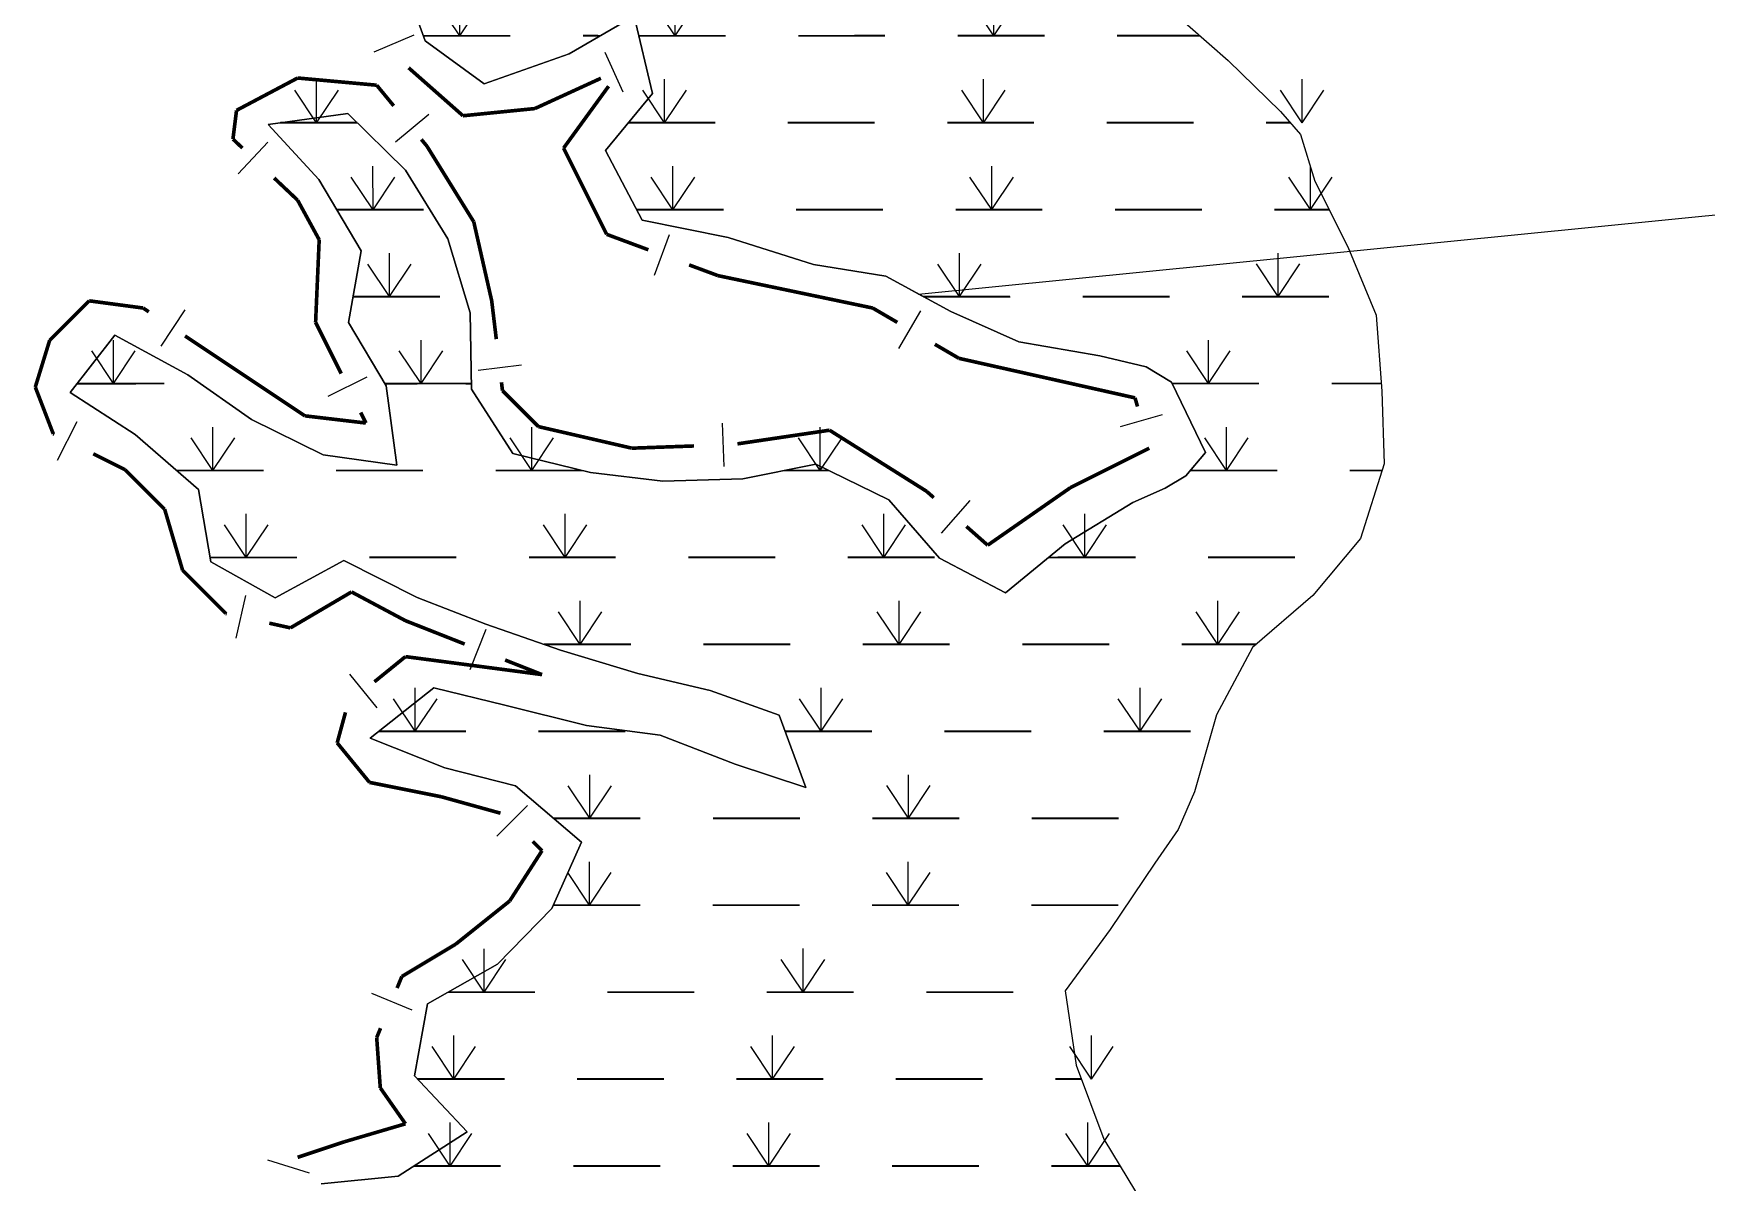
# Model space of a CAD drawing. Extents: x 209193 to 212081, y 4877574 to 4880493.
# Drawn here: x 209808.5 to 209924, y 4879140.4 to 4879219.7 of the extents above; entities that cross this region are included whole.
import ezdxf

# ---------------------------------------------------------------- set-up
doc = ezdxf.new("R2010")
doc.units = 0
doc.header["$LTSCALE"] = 1.5
doc.header["$MEASUREMENT"] = 0
for name, color, linetype in [('CD_MALHA_LOTES', 7, 'CONTINUOUS'), ('HD-ALAGADO-BREJO', 170, 'CONTINUOUS'), ('HD-CURSO-PERENE', 170, 'CONTINUOUS'), ('LM-LIM-SETORES-BAIRROS', 250, 'CONTINUOUS'), ('RU-QUADRA', 210, 'CONTINUOUS')]:
    doc.layers.add(name, color=color, linetype=linetype)

# ---------------------------------------------------------------- blocks, each defined once
blk = doc.blocks.new('*X5')
at = {"layer": 'HD-ALAGADO-BREJO'}
for points in [[(209837.947165, 4879219.51881), (209837.94678, 4879222.51881)], [(209852.807572, 4879219.518819), (209852.807354, 4879222.518819)], [(209874.807572, 4879219.520415), (209874.807354, 4879222.520415)], [(209837.947165, 4879219.51881), (209836.446876, 4879221.768617)], [(209837.947165, 4879219.51881), (209839.446876, 4879221.769002)], [(209852.807572, 4879219.518819), (209851.307409, 4879221.76871)], [(209852.807572, 4879219.518819), (209854.307409, 4879221.768928)], [(209874.807572, 4879219.520415), (209873.307409, 4879221.770306)], [(209874.807572, 4879219.520415), (209876.307409, 4879221.770524)], [(209828.076245, 4879213.518843), (209826.575808, 4879215.768551)], [(209828.076245, 4879213.518843), (209828.075662, 4879216.518843)], [(209828.076245, 4879213.518843), (209829.575808, 4879215.769135)], [(209852.087986, 4879213.518765), (209850.587836, 4879215.768664)], [(209852.087986, 4879213.518765), (209852.087786, 4879216.518765)], [(209852.087986, 4879213.518765), (209853.587836, 4879215.768865)], [(209874.087986, 4879213.520237), (209872.587836, 4879215.770136)], [(209874.087986, 4879213.520237), (209874.087786, 4879216.520237)], [(209874.087986, 4879213.520237), (209875.587836, 4879215.770337)], [(209896.087986, 4879213.521709), (209894.587836, 4879215.771609)], [(209896.087986, 4879213.521709), (209896.087785, 4879216.521709)], [(209896.087986, 4879213.521709), (209897.587836, 4879215.771809)], [(209831.964527, 4879207.518805), (209830.464129, 4879209.76854)], [(209831.964527, 4879207.518805), (209831.963997, 4879210.518805)], [(209831.964527, 4879207.518805), (209833.464129, 4879209.76907)], [(209852.662391, 4879207.518734), (209851.162243, 4879209.768635)], [(209852.662391, 4879207.518734), (209852.662194, 4879210.518734)], [(209852.662391, 4879207.518734), (209854.162243, 4879209.768832)], [(209874.662391, 4879207.520174), (209873.162243, 4879209.770076)], [(209874.662391, 4879207.520174), (209874.662194, 4879210.520174)], [(209874.662391, 4879207.520174), (209876.162243, 4879209.770272)], [(209896.662391, 4879207.521614), (209895.162243, 4879209.771516)], [(209896.662391, 4879207.521614), (209896.662194, 4879210.521614)], [(209896.662391, 4879207.521614), (209898.162243, 4879209.771712)], [(209833.097813, 4879201.518744), (209833.097329, 4879204.518744)], [(209872.434344, 4879201.518938), (209872.4341, 4879204.518938)], [(209894.434344, 4879201.520727), (209894.4341, 4879204.520727)], [(209833.097813, 4879201.518744), (209831.59745, 4879203.768503)], [(209833.097813, 4879201.518744), (209834.59745, 4879203.768986)], [(209872.434344, 4879201.518938), (209870.934161, 4879203.768816)], [(209872.434344, 4879201.518938), (209873.934161, 4879203.76906)], [(209894.434344, 4879201.520727), (209892.934161, 4879203.770605)], [(209894.434344, 4879201.520727), (209895.934161, 4879203.770849)], [(209814.055891, 4879195.518502), (209814.05543, 4879198.518502)], [(209835.27788, 4879195.518788), (209835.277331, 4879198.518788)], [(209889.615076, 4879195.519169), (209889.614722, 4879198.519169)], [(209814.055891, 4879195.518502), (209812.555545, 4879197.768272)], [(209814.055891, 4879195.518502), (209815.555545, 4879197.768733)], [(209835.27788, 4879195.518788), (209833.777468, 4879197.768513)], [(209835.27788, 4879195.518788), (209836.777468, 4879197.769062)], [(209889.615076, 4879195.519169), (209888.11481, 4879197.768992)], [(209889.615076, 4879195.519169), (209891.11481, 4879197.769346)], [(209820.919524, 4879189.518366), (209820.919269, 4879192.518366)], [(209842.919524, 4879189.520239), (209842.919269, 4879192.520239)], [(209862.833155, 4879189.519208), (209862.832393, 4879192.519208)], [(209890.867349, 4879189.519161), (209890.866979, 4879192.519161)], [(209820.919524, 4879189.518366), (209819.419333, 4879191.768239)], [(209820.919524, 4879189.518366), (209822.419333, 4879191.768494)], [(209842.919524, 4879189.520239), (209841.419333, 4879191.770111)], [(209842.919524, 4879189.520239), (209844.419333, 4879191.770367)], [(209862.833155, 4879189.519208), (209861.332584, 4879191.768827)], [(209862.833155, 4879189.519208), (209864.332583, 4879191.769589)], [(209890.867349, 4879189.519161), (209889.367071, 4879191.768976)], [(209890.867349, 4879189.519161), (209892.367071, 4879191.769346)], [(209823.219814, 4879183.518303), (209821.71967, 4879185.768207)], [(209823.219814, 4879183.518303), (209823.219622, 4879186.518303)], [(209823.219814, 4879183.518303), (209824.71967, 4879185.768399)], [(209845.219814, 4879183.519708), (209843.71967, 4879185.769612)], [(209845.219814, 4879183.519708), (209845.219622, 4879186.519708)], [(209845.219814, 4879183.519708), (209846.71967, 4879185.769804)], [(209867.219814, 4879183.521112), (209865.71967, 4879185.771017)], [(209867.219814, 4879183.521112), (209867.219622, 4879186.521112)], [(209867.219814, 4879183.521112), (209868.71967, 4879185.771208)], [(209881.085699, 4879183.518971), (209879.585476, 4879185.768822)], [(209881.085699, 4879183.518971), (209881.085401, 4879186.518971)], [(209881.085699, 4879183.518971), (209882.585476, 4879185.76912)], [(209846.266786, 4879177.518502), (209844.766641, 4879179.768406)], [(209846.266786, 4879177.518502), (209846.266593, 4879180.518502)], [(209846.266786, 4879177.518502), (209847.766641, 4879179.768599)], [(209868.266786, 4879177.519923), (209866.766641, 4879179.769826)], [(209868.266786, 4879177.519923), (209868.266593, 4879180.519923)], [(209868.266786, 4879177.519923), (209869.766641, 4879179.77002)], [(209890.266786, 4879177.521344), (209888.766641, 4879179.771247)], [(209890.266786, 4879177.521344), (209890.266593, 4879180.521344)], [(209890.266786, 4879177.521344), (209891.766641, 4879179.77144)], [(209834.883432, 4879171.518463), (209834.883109, 4879174.518463)], [(209862.897553, 4879171.518682), (209862.897304, 4879174.518682)], [(209884.897553, 4879171.520508), (209884.897304, 4879174.520508)], [(209834.883432, 4879171.518463), (209833.38319, 4879173.768302)], [(209834.883432, 4879171.518463), (209836.38319, 4879173.768625)], [(209862.897553, 4879171.518682), (209861.397366, 4879173.768557)], [(209862.897553, 4879171.518682), (209864.397366, 4879173.768806)], [(209884.897553, 4879171.520508), (209883.397366, 4879173.770383)], [(209884.897553, 4879171.520508), (209886.397366, 4879173.770632)], [(209846.923357, 4879165.518453), (209846.923151, 4879168.518453)], [(209868.923357, 4879165.519962), (209868.923151, 4879168.519962)], [(209846.923357, 4879165.518453), (209845.423202, 4879167.76835)], [(209846.923357, 4879165.518453), (209848.423202, 4879167.768556)], [(209868.923357, 4879165.519962), (209867.423202, 4879167.769859)], [(209868.923357, 4879165.519962), (209870.423202, 4879167.770065)], [(209846.903052, 4879159.518428), (209846.902836, 4879162.518428)], [(209868.903051, 4879159.520007), (209868.902836, 4879162.520007)], [(209846.903052, 4879159.518428), (209845.40289, 4879161.76832)], [(209846.903052, 4879159.518428), (209848.40289, 4879161.768536)], [(209868.903051, 4879159.520007), (209867.40289, 4879161.7699)], [(209868.903051, 4879159.520007), (209870.40289, 4879161.770115)], [(209839.642015, 4879153.518316), (209839.641807, 4879156.518316)], [(209861.642015, 4879153.519839), (209861.641807, 4879156.519839)], [(209839.642015, 4879153.518316), (209838.141859, 4879155.768212)], [(209839.642015, 4879153.518316), (209841.141859, 4879155.76842)], [(209861.642015, 4879153.519839), (209860.141859, 4879155.769735)], [(209861.642015, 4879153.519839), (209863.141859, 4879155.769943)], [(209837.544047, 4879147.518256), (209836.043897, 4879149.768156)], [(209837.544047, 4879147.518256), (209837.543847, 4879150.518256)], [(209837.544047, 4879147.518256), (209839.043897, 4879149.768356)], [(209859.544047, 4879147.519726), (209858.043897, 4879149.769626)], [(209859.544047, 4879147.519726), (209859.543847, 4879150.519726)], [(209859.544047, 4879147.519726), (209861.043897, 4879149.769827)], [(209881.544047, 4879147.521197), (209880.043897, 4879149.771096)], [(209881.544047, 4879147.521197), (209881.543847, 4879150.521197)], [(209881.544047, 4879147.521197), (209883.043897, 4879149.771297)], [(209837.282906, 4879141.518215), (209837.282711, 4879144.518215)], [(209859.282906, 4879141.519642), (209859.282711, 4879144.519642)], [(209881.282906, 4879141.521068), (209881.282711, 4879144.521068)], [(209837.282906, 4879141.518215), (209835.78276, 4879143.768118)], [(209837.282906, 4879141.518215), (209838.78276, 4879143.768313)], [(209859.282906, 4879141.519642), (209857.78276, 4879143.769544)], [(209859.282906, 4879141.519642), (209860.78276, 4879143.769739)], [(209881.282906, 4879141.521068), (209879.78276, 4879143.770971)], [(209881.282906, 4879141.521068), (209882.78276, 4879143.771165)]]:
    blk.add_lwpolyline(points, dxfattribs=at)
at = {"layer": 'HD-ALAGADO-BREJO', "const_width": 0.13}
for points in [[(209835.447165, 4879219.518489), (209836.447165, 4879219.518617)], [(209836.447165, 4879219.518617), (209841.447165, 4879219.519259)], [(209846.447165, 4879219.519901), (209847.447165, 4879219.520029)], [(209847.447165, 4879219.520029), (209847.655416, 4879219.518611)], [(209850.307572, 4879219.518637), (209851.307572, 4879219.51871)], [(209851.307572, 4879219.51871), (209856.307572, 4879219.519073)], [(209861.307572, 4879219.519436), (209867.307572, 4879219.519871)], [(209872.307572, 4879219.520234), (209873.307572, 4879219.520306)], [(209873.307572, 4879219.520306), (209878.307572, 4879219.520669)], [(209883.307572, 4879219.521032), (209888.307572, 4879219.521395)], [(209888.307572, 4879219.521395), (209889.025087, 4879219.519025)], [(209825.576245, 4879213.518357), (209826.576245, 4879213.518552)], [(209826.576245, 4879213.518552), (209830.576245, 4879213.519329)], [(209830.576245, 4879213.519329), (209830.881469, 4879213.51841)], [(209849.587986, 4879213.518597), (209850.587986, 4879213.518664)], [(209850.587986, 4879213.518664), (209855.587986, 4879213.518999)], [(209860.587986, 4879213.519333), (209866.587986, 4879213.519735)], [(209871.587986, 4879213.520069), (209872.587986, 4879213.520136)], [(209872.587986, 4879213.520136), (209877.587986, 4879213.520471)], [(209882.587986, 4879213.520806), (209888.587986, 4879213.521207)], [(209893.587986, 4879213.521542), (209894.587986, 4879213.521609)], [(209894.587986, 4879213.521609), (209895.266496, 4879213.519054)], [(209829.464527, 4879207.518363), (209830.464527, 4879207.51854)], [(209830.464527, 4879207.51854), (209835.464527, 4879207.519423)], [(209850.162391, 4879207.51857), (209851.162391, 4879207.518635)], [(209851.162391, 4879207.518635), (209856.162391, 4879207.518963)], [(209861.162391, 4879207.51929), (209867.162391, 4879207.519683)], [(209872.162391, 4879207.52001), (209873.162391, 4879207.520076)], [(209873.162391, 4879207.520076), (209878.162391, 4879207.520403)], [(209883.162391, 4879207.52073), (209889.162391, 4879207.521123)], [(209894.162391, 4879207.52145), (209895.162391, 4879207.521516)], [(209895.162391, 4879207.521516), (209897.162391, 4879207.521647)], [(209897.162391, 4879207.521647), (209897.945332, 4879207.519048)], [(209830.597813, 4879201.518341), (209831.597813, 4879201.518503)], [(209831.597813, 4879201.518503), (209836.597813, 4879201.519309)], [(209869.934344, 4879201.518735), (209870.934344, 4879201.518816)], [(209870.934344, 4879201.518816), (209875.934344, 4879201.519222)], [(209880.934344, 4879201.519629), (209886.934344, 4879201.520117)], [(209891.934344, 4879201.520523), (209892.934344, 4879201.520605)], [(209892.934344, 4879201.520605), (209897.934343, 4879201.521011)], [(209811.555891, 4879195.518118), (209812.555891, 4879195.518272)], [(209812.555891, 4879195.518272), (209817.555891, 4879195.519041)], [(209832.77788, 4879195.51833), (209833.77788, 4879195.518513)], [(209833.77788, 4879195.518513), (209837.77788, 4879195.519245)], [(209837.77788, 4879195.519245), (209838.764161, 4879195.51839)], [(209887.115076, 4879195.518873), (209888.115076, 4879195.518992)], [(209888.115076, 4879195.518992), (209893.115076, 4879195.519583)], [(209898.115076, 4879195.520173), (209901.115076, 4879195.520528)], [(209901.115076, 4879195.520528), (209901.538622, 4879195.519018)], [(209818.419524, 4879189.518154), (209819.419524, 4879189.518239)], [(209819.419524, 4879189.518239), (209824.419524, 4879189.518664)], [(209829.419524, 4879189.51909), (209835.419524, 4879189.519601)], [(209840.419524, 4879189.520026), (209841.419524, 4879189.520111)], [(209841.419524, 4879189.520111), (209845.419524, 4879189.520452)], [(209845.419524, 4879189.520452), (209846.408167, 4879189.518433)], [(209860.333155, 4879189.518573), (209861.333155, 4879189.518827)], [(209861.333155, 4879189.518827), (209863.333155, 4879189.519335)], [(209863.333155, 4879189.519335), (209863.437769, 4879189.518604)], [(209888.367349, 4879189.518853), (209889.367349, 4879189.518976)], [(209889.367349, 4879189.518976), (209894.367349, 4879189.519593)], [(209899.367349, 4879189.52021), (209901.367348, 4879189.520456)], [(209901.367348, 4879189.520456), (209901.602683, 4879189.518985)], [(209820.719814, 4879183.518144), (209821.719814, 4879183.518207)], [(209821.719814, 4879183.518207), (209826.719814, 4879183.518527)], [(209831.719814, 4879183.518846), (209837.719814, 4879183.519229)], [(209842.719814, 4879183.519548), (209843.719814, 4879183.519612)], [(209843.719814, 4879183.519612), (209848.719814, 4879183.519931)], [(209853.719814, 4879183.520251), (209859.719814, 4879183.520634)], [(209864.719814, 4879183.520953), (209865.719814, 4879183.521017)], [(209865.719814, 4879183.521017), (209870.719814, 4879183.521336)], [(209878.585699, 4879183.518722), (209879.585699, 4879183.518822)], [(209879.585699, 4879183.518822), (209884.585699, 4879183.519319)], [(209889.585699, 4879183.519816), (209895.585699, 4879183.520412)], [(209843.766786, 4879177.518341), (209844.766786, 4879177.518406)], [(209844.766786, 4879177.518406), (209849.766786, 4879177.518728)], [(209854.766786, 4879177.519051), (209860.766786, 4879177.519439)], [(209865.766786, 4879177.519762), (209866.766786, 4879177.519826)], [(209866.766786, 4879177.519826), (209871.766786, 4879177.520149)], [(209876.766786, 4879177.520472), (209882.766786, 4879177.520859)], [(209887.766786, 4879177.521182), (209888.766786, 4879177.521247)], [(209888.766786, 4879177.521247), (209892.766786, 4879177.521505)], [(209892.766786, 4879177.521505), (209892.914191, 4879177.518832)], [(209832.383432, 4879171.518194), (209833.383432, 4879171.518302)], [(209833.383432, 4879171.518302), (209838.383432, 4879171.51884)], [(209843.383432, 4879171.519378), (209849.383432, 4879171.520024)], [(209860.397553, 4879171.518474), (209861.397553, 4879171.518557)], [(209861.397553, 4879171.518557), (209866.397553, 4879171.518972)], [(209871.397553, 4879171.519387), (209877.397553, 4879171.519885)], [(209882.397553, 4879171.5203), (209883.397553, 4879171.520383)], [(209883.397553, 4879171.520383), (209888.397553, 4879171.520799)], [(209844.423357, 4879165.518282), (209845.423357, 4879165.51835)], [(209845.423357, 4879165.51835), (209850.423357, 4879165.518693)], [(209855.423357, 4879165.519036), (209861.423357, 4879165.519448)], [(209866.423357, 4879165.51979), (209867.423357, 4879165.519859)], [(209867.423357, 4879165.519859), (209872.423357, 4879165.520202)], [(209877.423357, 4879165.520545), (209883.423357, 4879165.520956)], [(209844.403052, 4879159.518248), (209845.403052, 4879159.51832)], [(209845.403052, 4879159.51832), (209850.403051, 4879159.518679)], [(209855.403051, 4879159.519038), (209861.403051, 4879159.519469)], [(209866.403051, 4879159.519828), (209867.403051, 4879159.5199)], [(209867.403051, 4879159.5199), (209872.403051, 4879159.520259)], [(209877.403051, 4879159.520618), (209883.403051, 4879159.521049)], [(209837.142015, 4879153.518143), (209838.142015, 4879153.518212)], [(209838.142015, 4879153.518212), (209843.142015, 4879153.518558)], [(209848.142015, 4879153.518904), (209854.142015, 4879153.51932)], [(209859.142015, 4879153.519666), (209860.142015, 4879153.519735)], [(209860.142015, 4879153.519735), (209865.142015, 4879153.520082)], [(209870.142015, 4879153.520428), (209876.142015, 4879153.520843)], [(209835.044047, 4879147.518089), (209836.044047, 4879147.518156)], [(209836.044047, 4879147.518156), (209841.044047, 4879147.51849)], [(209846.044047, 4879147.518824), (209852.044047, 4879147.519225)], [(209857.044047, 4879147.519559), (209858.044047, 4879147.519626)], [(209858.044047, 4879147.519626), (209863.044047, 4879147.51996)], [(209868.044047, 4879147.520294), (209874.044047, 4879147.520695)], [(209879.044047, 4879147.52103), (209880.044047, 4879147.521096)], [(209880.044047, 4879147.521096), (209880.841567, 4879147.518547)], [(209834.782906, 4879141.518053), (209835.782906, 4879141.518118)], [(209835.782906, 4879141.518118), (209840.782906, 4879141.518442)], [(209845.782906, 4879141.518766), (209851.782906, 4879141.519155)], [(209856.782906, 4879141.51948), (209857.782906, 4879141.519544)], [(209857.782906, 4879141.519544), (209862.782906, 4879141.519869)], [(209867.782906, 4879141.520193), (209873.782906, 4879141.520582)], [(209878.782906, 4879141.520906), (209879.782906, 4879141.520971)], [(209879.782906, 4879141.520971), (209882.782906, 4879141.521165)], [(209882.782906, 4879141.521165), (209883.516021, 4879141.51854)]]:
    blk.add_lwpolyline(points, dxfattribs=at)

msp = doc.modelspace()

# ---------------------------------------------------------------- linework, layer by layer
at = {"layer": 'CD_MALHA_LOTES', "linetype": 'Continuous', "flags": 128}
for points in [[(209869.618028, 4879201.691644), (209867.346891, 4879202.933125), (209862.355404, 4879203.742997), (209856.48335, 4879205.602891), (209850.5415, 4879206.80275), (209847.999265, 4879211.602899), (209851.258733, 4879215.533201), (209849.986627, 4879220.86342), (209845.496408, 4879218.273142), (209839.635681, 4879216.202843), (209835.573692, 4879219.172852), (209833.761583, 4879224.123034), (209832.759681, 4879229.043241), (209831.867594, 4879234.593483), (209833.476344, 4879239.463775), (209837.748569, 4879235.943747), (209842.779907, 4879235.603899), (209848.16102, 4879236.184109), (209849.449534, 4879241.524413), (209848.497392, 4879247.194659)], [(209828.398527, 4879140.298749), (209833.689638, 4879140.818952), (209838.45977, 4879143.869262), (209834.827579, 4879147.74933), (209835.716124, 4879152.709602), (209840.566376, 4879155.4599), (209844.305992, 4879159.300214), (209846.344944, 4879163.880507), (209841.79253, 4879167.760544), (209836.910928, 4879168.99044), (209831.778989, 4879171.040368), (209836.168887, 4879174.510685), (209841.060474, 4879173.330792), (209846.702322, 4879171.920912), (209851.773777, 4879171.261051), (209856.955718, 4879169.241126), (209861.837448, 4879167.631211), (209859.985312, 4879172.631394), (209855.223578, 4879174.341317), (209850.241976, 4879175.501207), (209844.910133, 4879177.121107), (209839.758277, 4879178.911021), (209835.006498, 4879180.760952), (209829.944411, 4879183.300906), (209825.214127, 4879180.730621), (209820.772211, 4879183.210594), (209819.920319, 4879188.21081), (209815.557978, 4879192.010849), (209811.075914, 4879194.90084), (209814.155328, 4879198.861138), (209819.187475, 4879196.121173), (209823.589587, 4879193.031169), (209828.521605, 4879190.601216), (209833.603084, 4879189.881352), (209832.871059, 4879195.361595), (209830.278959, 4879199.721722), (209831.157505, 4879204.671994), (209828.22513, 4879209.602137), (209824.722998, 4879213.402205), (209830.234085, 4879214.152427), (209834.216368, 4879210.25237), (209837.118674, 4879205.502235), (209838.660772, 4879200.392036), (209838.772575, 4879195.121782), (209841.614759, 4879190.691661), (209846.966502, 4879189.381776), (209851.967923, 4879188.771915), (209857.479206, 4879188.942108), (209862.530091, 4879189.962328), (209867.562144, 4879187.502377), (209871.064357, 4879183.462297), (209875.616266, 4879181.082333), (209879.736128, 4879184.462637), (209884.406304, 4879187.312934), (209886.635943, 4879188.299294), (209888.053537, 4879189.146585), (209889.416359, 4879190.763271), (209887.074159, 4879195.603429), (209885.323859, 4879196.682056), (209882.132344, 4879197.423352), (209876.540654, 4879198.403212), (209871.828807, 4879200.483156), (209869.618028, 4879201.691644)], [(209869.618028, 4879201.691644), (209993.913415, 4879214.064574)]]:
    msp.add_lwpolyline(points, dxfattribs=at)
at = {"layer": 'HD-ALAGADO-BREJO', "linetype": 'Continuous'}
for points in [[(209828.398527, 4879140.298749, 2.32749), (209833.689638, 4879140.818952, 2.32749), (209838.45977, 4879143.869262, 2.32749), (209834.827579, 4879147.74933, 2.32749), (209835.716124, 4879152.709602, 2.32749), (209840.566376, 4879155.4599, 2.32749), (209844.305992, 4879159.300214, 2.32749), (209846.344944, 4879163.880507, 2.32749), (209841.79253, 4879167.760544, 2.32749), (209836.910928, 4879168.99044, 2.32749), (209831.778989, 4879171.040368, 2.32749), (209836.168887, 4879174.510685, 2.32749), (209841.060474, 4879173.330792, 2.32749), (209846.702322, 4879171.920912, 2.32749), (209851.773777, 4879171.261051, 2.32749), (209856.955718, 4879169.241126, 2.32749), (209861.837448, 4879167.631211, 2.32749), (209859.985312, 4879172.631394, 2.32749), (209855.223578, 4879174.341317, 2.32749), (209850.241976, 4879175.501207, 2.32749), (209844.910133, 4879177.121107, 2.32749), (209839.758277, 4879178.911021, 2.32749), (209835.006498, 4879180.760952, 2.32749), (209829.944411, 4879183.300906, 2.32749), (209825.214127, 4879180.730621, 2.32749), (209820.772211, 4879183.210594, 2.32749), (209819.920319, 4879188.21081, 2.32749), (209815.557978, 4879192.010849, 2.32749), (209811.075914, 4879194.90084, 2.32749), (209814.155328, 4879198.861138, 2.32749), (209819.187475, 4879196.121173, 2.32749), (209823.589587, 4879193.031169, 2.32749), (209828.521605, 4879190.601216, 2.32749), (209833.603084, 4879189.881352, 2.32749), (209832.871059, 4879195.361595, 2.32749), (209830.278959, 4879199.721722, 2.32749), (209831.157505, 4879204.671994, 2.32749), (209828.22513, 4879209.602137, 2.32749), (209824.722998, 4879213.402205, 2.32749), (209830.234085, 4879214.152427, 2.32749), (209834.216368, 4879210.25237, 2.32749), (209837.118674, 4879205.502235, 2.32749), (209838.660772, 4879200.392036, 2.32749), (209838.772575, 4879195.121782, 2.32749), (209841.614759, 4879190.691661, 2.32749), (209846.966502, 4879189.381776, 2.32749), (209851.967923, 4879188.771915, 2.32749), (209857.479206, 4879188.942108, 2.32749), (209862.530091, 4879189.962328, 2.32749), (209867.562144, 4879187.502377, 2.32749), (209871.064357, 4879183.462297, 2.32749), (209875.616266, 4879181.082333, 2.32749), (209879.736128, 4879184.462637, 2.32749), (209884.406304, 4879187.312934, 2.32749), (209886.635943, 4879188.299294, 2.32749), (209888.053537, 4879189.146585, 2.32749), (209889.416359, 4879190.763271, 2.32749), (209887.074159, 4879195.603429, 2.32749), (209885.323859, 4879196.682056, 2.32749), (209882.132344, 4879197.423352, 2.32749), (209876.540654, 4879198.403212, 2.32749), (209871.828807, 4879200.483156, 2.32749), (209867.346891, 4879202.933125, 2.32749), (209862.355404, 4879203.742997, 2.32749), (209856.48335, 4879205.602891, 2.32749), (209850.5415, 4879206.80275, 2.32749), (209847.999265, 4879211.602899, 2.32749), (209851.258733, 4879215.533201, 2.32749), (209849.986627, 4879220.86342, 2.32749), (209845.496408, 4879218.273142, 2.32749), (209839.635681, 4879216.202843, 2.32749), (209835.573692, 4879219.172852, 2.32749), (209833.761583, 4879224.123034, 2.32749)], [(209887.035502, 4879221.264685, 2.32749), (209890.967621, 4879217.814648, 2.32749), (209894.589691, 4879214.284597, 2.32749), (209895.980773, 4879212.711127, 2.32749), (209896.951883, 4879209.484441, 2.32749), (209899.23633, 4879204.964996, 2.32749), (209901.18603, 4879200.234131, 2.32749), (209901.577891, 4879194.993887, 2.32749), (209901.749621, 4879189.983648, 2.32749), (209900.120961, 4879184.833341, 2.32749), (209896.831489, 4879180.893037, 2.32749), (209892.651685, 4879177.29272, 2.32749), (209890.182645, 4879172.662411, 2.32749), (209888.644064, 4879167.342098, 2.32749), (209887.530597, 4879164.747005, 2.32749), (209885.915062, 4879162.411765, 2.32749), (209882.835853, 4879157.841438, 2.32749), (209879.726519, 4879153.621127, 2.32749), (209880.478431, 4879148.490901, 2.32749), (209882.390621, 4879143.370714, 2.32749), (209885.112793, 4879138.890586, 2.32749)]]:
    msp.add_polyline3d(points, dxfattribs=at)
at = {"layer": 'HD-CURSO-PERENE', "linetype": 'Continuous'}
msp.add_polyline3d([(209833.761583, 4879224.123034, 2.254695), (209835.573692, 4879219.172852, 2.254695), (209839.635681, 4879216.202843, 2.254695), (209845.496408, 4879218.273142, 2.254695), (209849.986627, 4879220.86342, 2.254695), (209851.258733, 4879215.533201, 2.254695), (209847.999265, 4879211.602899, 2.254695), (209850.5415, 4879206.80275, 2.254695), (209856.48335, 4879205.602891, 2.254695), (209862.355404, 4879203.742997, 2.254695), (209867.346891, 4879202.933125, 2.254695), (209871.828807, 4879200.483156, 2.254695), (209876.540654, 4879198.403212, 2.254695), (209882.132344, 4879197.423352, 2.254695), (209885.323859, 4879196.682056, 2.254695), (209887.074159, 4879195.603429, 2.254695), (209889.416359, 4879190.763271, 2.254695), (209888.053537, 4879189.146585, 2.254695), (209886.635943, 4879188.299294, 2.254695), (209884.406304, 4879187.312934, 2.254695), (209879.736128, 4879184.462637, 2.254695), (209875.616266, 4879181.082333, 2.254695), (209871.064357, 4879183.462297, 2.254695), (209867.562144, 4879187.502377, 2.254695), (209862.530091, 4879189.962328, 2.254695), (209857.479206, 4879188.942108, 2.254695), (209851.967923, 4879188.771915, 2.254695), (209846.966502, 4879189.381776, 2.254695), (209841.614759, 4879190.691661, 2.254695), (209838.772575, 4879195.121782, 2.254695), (209838.660772, 4879200.392036, 2.254695), (209837.118674, 4879205.502235, 2.254695), (209834.216368, 4879210.25237, 2.254695), (209830.234085, 4879214.152427, 2.254695), (209824.722998, 4879213.402205, 2.254695), (209828.22513, 4879209.602137, 2.254695), (209831.157505, 4879204.671994, 2.254695), (209830.278959, 4879199.721722, 2.254695), (209832.871059, 4879195.361595, 2.254695), (209833.603084, 4879189.881352, 2.254695), (209828.521605, 4879190.601216, 2.254695), (209823.589587, 4879193.031169, 2.254695), (209819.187475, 4879196.121173, 2.254695), (209814.155328, 4879198.861138, 2.254695), (209811.075914, 4879194.90084, 2.254695), (209815.557978, 4879192.010849, 2.254695), (209819.920319, 4879188.21081, 2.254695), (209820.772211, 4879183.210594, 2.254695), (209825.214127, 4879180.730621, 2.254695), (209829.944411, 4879183.300906, 2.254695), (209835.006498, 4879180.760952, 2.254695), (209839.758277, 4879178.911021, 2.254695), (209844.910133, 4879177.121107, 2.254695), (209850.241976, 4879175.501207, 2.254695), (209855.223578, 4879174.341317, 2.254695), (209859.985312, 4879172.631394, 2.254695), (209861.837448, 4879167.631211, 2.254695), (209856.955718, 4879169.241126, 2.254695), (209851.773777, 4879171.261051, 2.254695), (209846.702322, 4879171.920912, 2.254695), (209841.060474, 4879173.330792, 2.254695), (209836.168887, 4879174.510685, 2.254695), (209831.778989, 4879171.040368, 2.254695), (209836.910928, 4879168.99044, 2.254695), (209841.79253, 4879167.760544, 2.254695), (209846.344944, 4879163.880507, 2.254695), (209844.305992, 4879159.300214, 2.254695), (209840.566376, 4879155.4599, 2.254695), (209835.716124, 4879152.709602, 2.254695), (209834.827579, 4879147.74933, 2.254695), (209838.45977, 4879143.869262, 2.254695), (209833.689638, 4879140.818952, 2.254695), (209828.398527, 4879140.298749, 2.254695)], dxfattribs=at)
at = {"layer": 'LM-LIM-SETORES-BAIRROS'}
for points in [[(209832.037507, 4879218.404797), (209834.800409, 4879219.573717)], [(209849.224941, 4879215.639025), (209847.974977, 4879218.36622)], [(209835.822017, 4879214.09378), (209833.506227, 4879212.186658)], [(209822.654221, 4879209.989608), (209824.714092, 4879212.170647)], [(209851.38219, 4879202.99577), (209852.42561, 4879205.808469)], [(209818.990283, 4879200.606619), (209817.326182, 4879198.110468)], [(209868.254386, 4879197.940063), (209869.765999, 4879200.531399)], [(209828.874183, 4879194.643667), (209831.557464, 4879195.985308)], [(209842.200845, 4879196.77717), (209839.222214, 4879196.419735)], [(209810.198005, 4879190.224152), (209811.539646, 4879192.907434)], [(209856.063341, 4879192.782714), (209856.170417, 4879189.784625)], [(209883.554304, 4879192.559021), (209886.438876, 4879193.383185)], [(209873.153414, 4879187.447301), (209871.16855, 4879185.197787)], [(209822.52927, 4879177.952353), (209823.180061, 4879180.880915)], [(209838.672365, 4879175.777733), (209839.773865, 4879178.568199)], [(209830.340903, 4879175.468413), (209832.232681, 4879173.140071)], [(209840.51215, 4879164.276102), (209842.63347, 4879166.397422)], [(209831.8594, 4879153.449553), (209834.633435, 4879152.307304)], [(209824.692802, 4879141.943024), (209827.556242, 4879141.0482)]]:
    msp.add_lwpolyline(points, dxfattribs=at)
at = {"layer": 'LM-LIM-SETORES-BAIRROS', "const_width": 0.25}
for points in [[(209826.763171, 4879216.604701), (209822.630876, 4879214.417015)], [(209827.086175, 4879216.575338), (209826.763171, 4879216.604701)], [(209832.219515, 4879216.10867), (209827.086175, 4879216.575338)], [(209834.422519, 4879217.308807), (209838.171708, 4879214.000698)], [(209843.132204, 4879214.496568), (209847.690894, 4879216.585968)], [(209832.757, 4879215.45601), (209832.219515, 4879216.10867)], [(209833.392707, 4879214.68408), (209832.757, 4879215.45601)], [(209848.22179, 4879216.038404), (209845.280931, 4879211.994723)], [(209822.546905, 4879214.37256), (209822.310621, 4879212.482283)], [(209822.630876, 4879214.417015), (209822.546905, 4879214.37256)], [(209838.171891, 4879214.000537), (209842.151797, 4879214.398528)], [(209842.151797, 4879214.398528), (209843.132204, 4879214.496568)], [(209838.171708, 4879214.000698), (209838.171891, 4879214.000537)], [(209822.310621, 4879212.482283), (209822.29889, 4879212.388435)], [(209822.29889, 4879212.388435), (209822.957144, 4879211.766751)], [(209835.691735, 4879211.892404), (209835.29983, 4879212.368289)], [(209835.893599, 4879211.566317), (209835.691735, 4879211.892404)], [(209845.280931, 4879211.994723), (209845.116329, 4879211.768396)], [(209838.915938, 4879206.684075), (209835.893599, 4879211.566317)], [(209845.116329, 4879211.768396), (209847.674456, 4879206.652141)], [(209825.138183, 4879209.70688), (209826.592209, 4879208.333633)], [(209826.592209, 4879208.333633), (209826.763171, 4879208.172169)], [(209826.763171, 4879208.172169), (209828.087122, 4879205.744925)], [(209838.973111, 4879206.432512), (209838.915938, 4879206.684075)], [(209840.156016, 4879201.227731), (209838.973111, 4879206.432512)], [(209847.674456, 4879206.652141), (209848.092517, 4879205.81602)], [(209828.251265, 4879205.443997), (209828.005531, 4879199.79212)], [(209828.087122, 4879205.744925), (209828.251265, 4879205.443997)], [(209848.092517, 4879205.81602), (209850.966334, 4879204.749927)], [(209853.779032, 4879203.706506), (209855.654165, 4879203.010892)], [(209855.654165, 4879203.010892), (209855.781002, 4879202.96384)], [(209855.781002, 4879202.96384), (209866.415285, 4879200.73806)], [(209812.378264, 4879201.227731), (209809.711516, 4879198.560984)], [(209812.604908, 4879201.197512), (209812.378264, 4879201.227731)], [(209816.098498, 4879200.7317), (209812.604908, 4879201.197512)], [(209816.494132, 4879200.467944), (209816.098498, 4879200.7317)], [(209840.234949, 4879200.56996), (209840.156016, 4879201.227731)], [(209840.473239, 4879198.584206), (209840.234949, 4879200.56996)], [(209866.415285, 4879200.73806), (209866.445675, 4879200.7317)], [(209866.445675, 4879200.7317), (209868.146414, 4879199.739602)], [(209828.005531, 4879199.79212), (209828.003249, 4879199.739637)], [(209828.003249, 4879199.739637), (209829.76861, 4879196.208915)], [(209809.650091, 4879198.499559), (209808.793381, 4879195.715249)], [(209809.711516, 4879198.560984), (209809.650091, 4879198.499559)], [(209827.259203, 4879193.29123), (209818.990283, 4879198.803844)], [(209870.73775, 4879198.227989), (209871.601529, 4879197.724118)], [(209871.601529, 4879197.724118), (209872.398051, 4879197.25948)], [(209872.398051, 4879197.25948), (209884.182619, 4879194.613964)], [(209808.793381, 4879195.715249), (209808.658029, 4879195.275355)], [(209808.658029, 4879195.275355), (209809.569747, 4879192.904887)], [(209840.900063, 4879195.02734), (209840.830675, 4879195.605576)], [(209841.195362, 4879194.732041), (209840.900063, 4879195.02734)], [(209843.38022, 4879192.547183), (209841.195362, 4879194.732041)], [(209884.182619, 4879194.613964), (209884.550817, 4879194.531308)], [(209884.550817, 4879194.531308), (209884.721869, 4879193.932627)], [(209831.110251, 4879193.525634), (209831.475469, 4879192.795199)], [(209809.569747, 4879192.904887), (209809.898107, 4879192.051152)], [(209827.320773, 4879193.283987), (209827.259203, 4879193.29123)], [(209831.475469, 4879192.795199), (209827.320773, 4879193.283987)], [(209844.267057, 4879192.342529), (209843.38022, 4879192.547183)], [(209849.828627, 4879191.059089), (209844.267057, 4879192.342529)], [(209863.469487, 4879192.299167), (209857.112753, 4879191.357429)], [(209863.955129, 4879191.993393), (209863.469487, 4879192.299167)], [(209809.898107, 4879192.051152), (209809.974398, 4879192.013007)], [(209850.120702, 4879191.069518), (209849.828627, 4879191.059089)], [(209854.118153, 4879191.212286), (209850.120702, 4879191.069518)], [(209870.16591, 4879188.082901), (209863.955129, 4879191.993393)], [(209885.532616, 4879191.053957), (209880.166053, 4879188.370675)], [(209812.657679, 4879190.671365), (209814.446534, 4879189.776938)], [(209814.446534, 4879189.776938), (209814.85842, 4879189.570995)], [(209814.85842, 4879189.570995), (209817.361222, 4879187.068193)], [(209870.661306, 4879187.645787), (209870.16591, 4879188.082901)], [(209880.086536, 4879188.330917), (209874.41318, 4879184.384235)], [(209880.166053, 4879188.370675), (209880.086536, 4879188.330917)], [(209817.361222, 4879187.068193), (209817.586592, 4879186.842823)], [(209817.586592, 4879186.842823), (209818.625325, 4879183.311131)], [(209874.382176, 4879184.362667), (209872.91082, 4879185.660922)], [(209874.41318, 4879184.384235), (209874.382176, 4879184.362667)], [(209818.625325, 4879183.311131), (209818.82667, 4879182.626557)], [(209818.82667, 4879182.626557), (209821.150528, 4879180.302699)], [(209826.26714, 4879178.658307), (209830.149535, 4879180.942069)], [(209830.149535, 4879180.942069), (209830.483406, 4879181.138463)], [(209830.483406, 4879181.138463), (209833.671038, 4879179.438393)], [(209821.150528, 4879180.302699), (209821.802858, 4879179.650369)], [(209821.802858, 4879179.650369), (209821.878479, 4879179.633564)], [(209824.80704, 4879178.982773), (209825.783227, 4879178.765843)], [(209825.783227, 4879178.765843), (209826.26714, 4879178.658307)], [(209833.671038, 4879179.438393), (209834.203641, 4879179.154338)], [(209834.203641, 4879179.154338), (209838.29296, 4879177.540133)], [(209834.203641, 4879176.674182), (209832.062906, 4879174.934834)], [(209834.443301, 4879176.642649), (209834.203641, 4879176.674182)], [(209843.628235, 4879175.434103), (209834.443301, 4879176.642649)], [(209841.083426, 4879176.438633), (209842.943736, 4879175.7043)], [(209842.943736, 4879175.7043), (209843.628235, 4879175.434103)], [(209830.0656, 4879172.827416), (209829.539365, 4879170.897888)], [(209829.539365, 4879170.897888), (209829.491343, 4879170.721806)], [(209829.491343, 4879170.721806), (209831.275482, 4879168.541192)], [(209831.275482, 4879168.541192), (209831.723484, 4879167.993634)], [(209831.723484, 4879167.993634), (209835.932648, 4879167.1518)], [(209835.932648, 4879167.1518), (209836.683797, 4879167.001571)], [(209836.683797, 4879167.001571), (209840.763308, 4879165.868373)], [(209842.987024, 4879163.922548), (209843.628235, 4879163.281337)], [(209843.628235, 4879163.281337), (209841.414812, 4879159.838233)], [(209841.396095, 4879159.809117), (209838.299648, 4879157.33196)], [(209841.414812, 4879159.838233), (209841.396095, 4879159.809117)], [(209837.67586, 4879156.83293), (209834.073393, 4879154.67145)], [(209838.299648, 4879157.33196), (209837.67586, 4879156.83293)], [(209833.955625, 4879154.600789), (209833.627167, 4879153.803107)], [(209834.073393, 4879154.67145), (209833.955625, 4879154.600789)], [(209832.484918, 4879151.029072), (209832.219515, 4879150.384523)], [(209832.219515, 4879150.384523), (209832.454841, 4879147.089969)], [(209832.454841, 4879147.089969), (209832.467531, 4879146.912304)], [(209832.467531, 4879146.912304), (209834.085774, 4879144.600528)], [(209834.203641, 4879144.432147), (209830.563363, 4879143.361477)], [(209834.085774, 4879144.600528), (209834.203641, 4879144.432147)], [(209829.987375, 4879143.192069), (209826.762216, 4879142.117016)], [(209830.563363, 4879143.361477), (209829.987375, 4879143.192069)]]:
    msp.add_lwpolyline(points, dxfattribs=at)
at = {"layer": 'RU-QUADRA', "linetype": 'Continuous'}
msp.add_lwpolyline([(209828.398527, 4879140.298749), (209833.689638, 4879140.818952), (209838.45977, 4879143.869262), (209834.827579, 4879147.74933), (209835.716124, 4879152.709602), (209840.566376, 4879155.4599), (209844.305992, 4879159.300214), (209846.344944, 4879163.880507), (209841.79253, 4879167.760544), (209836.910928, 4879168.99044), (209831.778989, 4879171.040368), (209836.168887, 4879174.510685), (209841.060474, 4879173.330792), (209846.702322, 4879171.920912), (209851.773777, 4879171.261051), (209856.955718, 4879169.241126), (209861.837448, 4879167.631211), (209859.985312, 4879172.631394), (209855.223578, 4879174.341317), (209850.241976, 4879175.501207), (209844.910133, 4879177.121107), (209839.758277, 4879178.911021), (209835.006498, 4879180.760952), (209829.944411, 4879183.300906), (209825.214127, 4879180.730621), (209820.772211, 4879183.210594), (209819.920319, 4879188.21081), (209815.557978, 4879192.010849), (209811.075914, 4879194.90084), (209814.155328, 4879198.861138), (209819.187475, 4879196.121173), (209823.589587, 4879193.031169), (209828.521605, 4879190.601216), (209833.603084, 4879189.881352), (209832.871059, 4879195.361595), (209830.278959, 4879199.721722), (209831.157505, 4879204.671994), (209828.22513, 4879209.602137), (209824.722998, 4879213.402205), (209830.234085, 4879214.152427), (209834.216368, 4879210.25237), (209837.118674, 4879205.502235), (209838.660772, 4879200.392036), (209838.772575, 4879195.121782), (209841.614759, 4879190.691661), (209846.966502, 4879189.381776), (209851.967923, 4879188.771915), (209857.479206, 4879188.942108), (209862.530091, 4879189.962328), (209867.562144, 4879187.502377), (209871.064357, 4879183.462297), (209875.616266, 4879181.082333), (209879.736128, 4879184.462637), (209884.406304, 4879187.312934), (209886.635943, 4879188.299294), (209888.053537, 4879189.146585), (209889.416359, 4879190.763271), (209887.074159, 4879195.603429), (209885.323859, 4879196.682056), (209882.132344, 4879197.423352), (209876.540654, 4879198.403212), (209871.828807, 4879200.483156), (209869.618028, 4879201.691644), (209867.346891, 4879202.933125), (209862.355404, 4879203.742997), (209856.48335, 4879205.602891), (209850.5415, 4879206.80275), (209847.999265, 4879211.602899), (209851.258733, 4879215.533201), (209849.986627, 4879220.86342), (209845.496408, 4879218.273142), (209839.635681, 4879216.202843), (209835.573692, 4879219.172852), (209833.761583, 4879224.123034)], dxfattribs=at)

# ---------------------------------------------------------------- block references
at = {"layer": 'HD-ALAGADO-BREJO'}
msp.add_blockref('*X5', (0, 0), dxfattribs=at)

doc.saveas('drawing.dxf')
